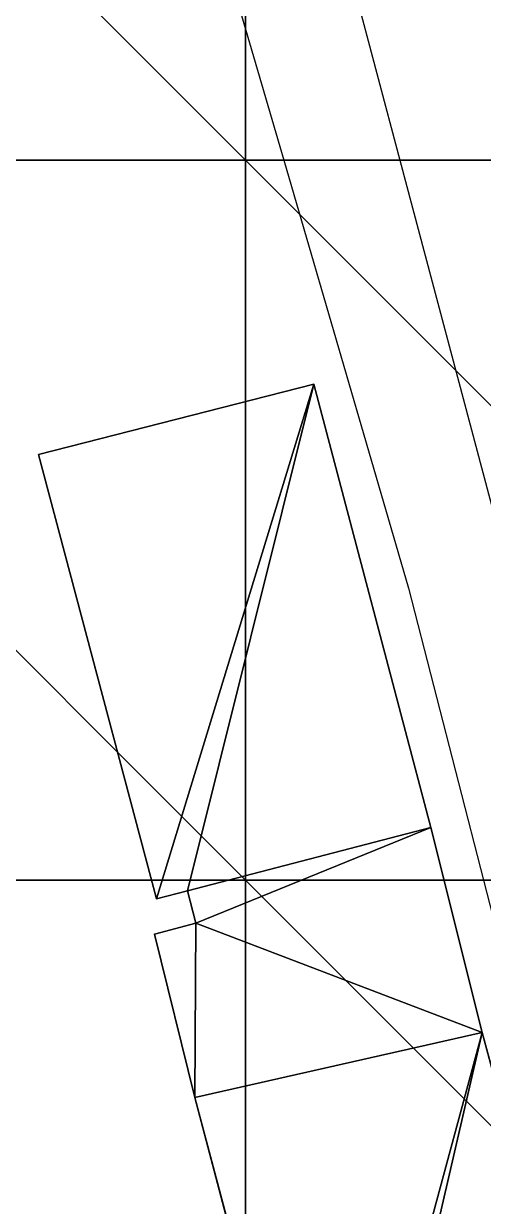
# Model space of a CAD drawing. Extents: x 0 to 812, y 0 to 720.
# Drawn here: x 110.75 to 129.91, y 196.4 to 245.69 of the extents above; entities that cross this region are included whole.
import ezdxf

# ---------------------------------------------------------------- set-up
doc = ezdxf.new("R2010")
doc.units = 0
doc.header["$LTSCALE"] = 0.0254
doc.layers.get('0').update_dxf_attribs({"color": 13, "linetype": 'CONTINUOUS'})
for name, color, linetype in [('BUILDINGS', 250, 'CONTINUOUS'), ('MINOR_ROADS', 250, 'CONTINUOUS'), ('PATHS', 250, 'CONTINUOUS'), ('TOPOGRAPHY', 250, 'CONTINUOUS')]:
    doc.layers.add(name, color=color, linetype=linetype)

# ---------------------------------------------------------------- blocks, each defined once
blk = doc.blocks.new('GROUP')
at = {"color": 0}
blk.add_polyline3d([(119.667, 246.603, 8.176), (120, 245.459, 8.203), (121.591, 240, 8.328), (126.789, 222.171, 8.564), (129.915, 210, 8.738), (137.622, 180, 8.901), (141.024, 166.757, 8.889), (130.548, 159.861, 8.975), (121.138, 156.397, 9.052), (120, 156.022, 9.061), (116.492, 154.868, 9.096), (111.92, 153.887, 9.141), (104.902, 152.826, 9.21)], dxfattribs=at)
blk = doc.blocks.new('GROUP148')
at = {"color": 0}
for p, q in [((129.867, 203.642, 17.784), (117.879, 200.943, 17.784)), ((117.879, 200.943, 8.784), (129.867, 203.642, 8.784)), ((129.867, 203.642, 17.784), (117.879, 200.943, 17.784)), ((117.879, 200.943, 8.784), (129.867, 203.642, 8.784)), ((135.387, 183.112, 17.784), (129.867, 203.642, 17.784)), ((129.867, 203.642, 8.784), (135.387, 183.112, 8.784)), ((135.387, 183.112, 17.784), (129.867, 203.642, 17.784)), ((129.867, 203.642, 8.784), (135.387, 183.112, 8.784)), ((129.867, 203.642, 8.784), (129.867, 203.642, 17.784)), ((129.867, 203.642, 8.784), (129.867, 203.642, 17.784)), ((117.879, 200.943, 17.784), (123.455, 179.954, 17.784)), ((123.455, 179.954, 8.784), (117.879, 200.943, 8.784)), ((117.879, 200.943, 8.784), (117.879, 200.943, 17.784)), ((117.879, 200.943, 17.784), (123.455, 179.954, 17.784)), ((117.879, 200.943, 8.784), (117.879, 200.943, 17.784)), ((123.455, 179.954, 8.784), (117.879, 200.943, 8.784)), ((124.436, 180.208, 17.784), (135.387, 183.112, 17.784)), ((135.387, 183.112, 8.784), (124.436, 180.208, 8.784)), ((124.436, 180.208, 17.784), (135.387, 183.112, 17.784)), ((135.387, 183.112, 8.784), (124.436, 180.208, 8.784)), ((135.387, 183.112, 8.784), (135.387, 183.112, 17.784)), ((135.387, 183.112, 8.784), (135.387, 183.112, 17.784)), ((123.455, 179.954, 17.784), (124.436, 180.208, 17.784)), ((124.436, 180.208, 8.784), (123.455, 179.954, 8.784)), ((123.455, 179.954, 17.784), (124.436, 180.208, 17.784)), ((124.436, 180.208, 8.784), (123.455, 179.954, 8.784)), ((123.455, 179.954, 17.784), (123.455, 179.954, 8.784)), ((123.455, 179.954, 17.784), (123.455, 179.954, 8.784)), ((124.436, 180.208, 8.784), (124.436, 180.208, 17.784)), ((124.436, 180.208, 8.784), (124.436, 180.208, 17.784))]:
    blk.add_line(p, q, dxfattribs=at)
mesh = blk.add_polyface(dxfattribs=at)
corners = [(123.455, 179.954, 17.784), (129.867, 203.642, 17.784), (117.879, 200.943, 17.784), (124.436, 180.208, 17.784), (135.387, 183.112, 17.784)]
mesh.append_faces([[corners[k] for k in face] for face in [(0, 1, 2), (1, 3, 4)]], dxfattribs={"vtx0": -1, "color": 0})
mesh.append_faces([[corners[k] for k in face] for face in [(1, 0, 3)]], dxfattribs={"vtx0": -1, "vtx2": -1, "color": 0})
mesh = blk.add_polyface(dxfattribs=at)
corners = [(129.867, 203.642, 8.784), (123.455, 179.954, 8.784), (117.879, 200.943, 8.784), (124.436, 180.208, 8.784), (135.387, 183.112, 8.784)]
mesh.append_faces([[corners[k] for k in face] for face in [(0, 1, 2), (3, 0, 4)]], dxfattribs={"vtx0": -1, "color": 0})
mesh.append_faces([[corners[k] for k in face] for face in [(1, 0, 3)]], dxfattribs={"vtx0": -1, "vtx1": -1, "color": 0})
mesh = blk.add_polyface(dxfattribs=at)
corners = [(117.879, 200.943, 17.784), (129.867, 203.642, 8.784), (117.879, 200.943, 8.784), (129.867, 203.642, 17.784)]
mesh.append_faces([[corners[k] for k in face] for face in [(0, 1, 2), (1, 0, 3)]], dxfattribs={"vtx0": -1, "color": 0})
mesh = blk.add_polyface(dxfattribs=at)
corners = [(129.867, 203.642, 8.784), (135.387, 183.112, 17.784), (135.387, 183.112, 8.784), (129.867, 203.642, 17.784)]
mesh.append_faces([[corners[k] for k in face] for face in [(0, 1, 2), (1, 0, 3)]], dxfattribs={"vtx0": -1, "color": 0})
mesh = blk.add_polyface(dxfattribs=at)
corners = [(117.879, 200.943, 17.784), (123.455, 179.954, 8.784), (123.455, 179.954, 17.784), (117.879, 200.943, 8.784)]
mesh.append_faces([[corners[k] for k in face] for face in [(0, 1, 2), (1, 0, 3)]], dxfattribs={"vtx0": -1, "color": 0})
mesh = blk.add_polyface(dxfattribs=at)
corners = [(135.387, 183.112, 17.784), (124.436, 180.208, 8.784), (135.387, 183.112, 8.784), (124.436, 180.208, 17.784)]
mesh.append_faces([[corners[k] for k in face] for face in [(0, 1, 2), (1, 0, 3)]], dxfattribs={"vtx0": -1, "color": 0})
mesh = blk.add_polyface(dxfattribs=at)
corners = [(124.436, 180.208, 17.784), (123.455, 179.954, 8.784), (124.436, 180.208, 8.784), (123.455, 179.954, 17.784)]
mesh.append_faces([[corners[k] for k in face] for face in [(0, 1, 2), (1, 0, 3)]], dxfattribs={"vtx0": -1, "color": 0})
blk = doc.blocks.new('GROUP195')
at = {"color": 0}
for p, q in [((122.839, 230.665, 17.463), (111.367, 227.733, 17.463)), ((111.367, 227.733, 8.463), (122.839, 230.665, 8.463)), ((122.839, 230.665, 17.463), (111.367, 227.733, 17.463)), ((111.367, 227.733, 8.463), (122.839, 230.665, 8.463)), ((127.716, 212.192, 17.463), (122.839, 230.665, 17.463)), ((122.839, 230.665, 8.463), (127.716, 212.192, 8.463)), ((127.716, 212.192, 17.463), (122.839, 230.665, 17.463)), ((122.839, 230.665, 8.463), (127.716, 212.192, 8.463)), ((122.839, 230.665, 8.463), (122.839, 230.665, 17.463)), ((122.839, 230.665, 8.463), (122.839, 230.665, 17.463)), ((111.367, 227.733, 17.463), (116.292, 209.221, 17.463)), ((116.292, 209.221, 8.463), (111.367, 227.733, 8.463)), ((111.367, 227.733, 8.463), (111.367, 227.733, 17.463)), ((111.367, 227.733, 17.463), (116.292, 209.221, 17.463)), ((111.367, 227.733, 8.463), (111.367, 227.733, 17.463)), ((116.292, 209.221, 8.463), (111.367, 227.733, 8.463)), ((117.571, 209.557, 17.463), (127.716, 212.192, 17.463)), ((127.716, 212.192, 8.463), (117.571, 209.557, 8.463)), ((117.571, 209.557, 17.463), (127.716, 212.192, 17.463)), ((127.716, 212.192, 8.463), (117.571, 209.557, 8.463)), ((127.716, 212.192, 8.463), (127.716, 212.192, 17.463)), ((127.716, 212.192, 8.463), (127.716, 212.192, 17.463)), ((116.292, 209.221, 17.463), (117.571, 209.557, 17.463)), ((117.571, 209.557, 8.463), (116.292, 209.221, 8.463)), ((116.292, 209.221, 17.463), (117.571, 209.557, 17.463)), ((117.571, 209.557, 8.463), (116.292, 209.221, 8.463)), ((117.571, 209.557, 8.463), (117.571, 209.557, 17.463)), ((117.571, 209.557, 8.463), (117.571, 209.557, 17.463)), ((116.292, 209.221, 17.463), (116.292, 209.221, 8.463)), ((116.292, 209.221, 17.463), (116.292, 209.221, 8.463))]:
    blk.add_line(p, q, dxfattribs=at)
mesh = blk.add_polyface(dxfattribs=at)
corners = [(116.292, 209.221, 17.463), (122.839, 230.665, 17.463), (111.367, 227.733, 17.463), (117.571, 209.557, 17.463), (127.716, 212.192, 17.463)]
mesh.append_faces([[corners[k] for k in face] for face in [(0, 1, 2), (1, 3, 4)]], dxfattribs={"vtx0": -1, "color": 0})
mesh.append_faces([[corners[k] for k in face] for face in [(1, 0, 3)]], dxfattribs={"vtx0": -1, "vtx2": -1, "color": 0})
mesh = blk.add_polyface(dxfattribs=at)
corners = [(122.839, 230.665, 8.463), (116.292, 209.221, 8.463), (111.367, 227.733, 8.463), (117.571, 209.557, 8.463), (127.716, 212.192, 8.463)]
mesh.append_faces([[corners[k] for k in face] for face in [(0, 1, 2), (3, 0, 4)]], dxfattribs={"vtx0": -1, "color": 0})
mesh.append_faces([[corners[k] for k in face] for face in [(1, 0, 3)]], dxfattribs={"vtx0": -1, "vtx1": -1, "color": 0})
mesh = blk.add_polyface(dxfattribs=at)
corners = [(111.367, 227.733, 17.463), (122.839, 230.665, 8.463), (111.367, 227.733, 8.463), (122.839, 230.665, 17.463)]
mesh.append_faces([[corners[k] for k in face] for face in [(0, 1, 2), (1, 0, 3)]], dxfattribs={"vtx0": -1, "color": 0})
mesh = blk.add_polyface(dxfattribs=at)
corners = [(122.839, 230.665, 8.463), (127.716, 212.192, 17.463), (127.716, 212.192, 8.463), (122.839, 230.665, 17.463)]
mesh.append_faces([[corners[k] for k in face] for face in [(0, 1, 2), (1, 0, 3)]], dxfattribs={"vtx0": -1, "color": 0})
mesh = blk.add_polyface(dxfattribs=at)
corners = [(111.367, 227.733, 17.463), (116.292, 209.221, 8.463), (116.292, 209.221, 17.463), (111.367, 227.733, 8.463)]
mesh.append_faces([[corners[k] for k in face] for face in [(0, 1, 2), (1, 0, 3)]], dxfattribs={"vtx0": -1, "color": 0})
mesh = blk.add_polyface(dxfattribs=at)
corners = [(127.716, 212.192, 17.463), (117.571, 209.557, 8.463), (127.716, 212.192, 8.463), (117.571, 209.557, 17.463)]
mesh.append_faces([[corners[k] for k in face] for face in [(0, 1, 2), (1, 0, 3)]], dxfattribs={"vtx0": -1, "color": 0})
mesh = blk.add_polyface(dxfattribs=at)
corners = [(117.571, 209.557, 17.463), (116.292, 209.221, 8.463), (117.571, 209.557, 8.463), (116.292, 209.221, 17.463)]
mesh.append_faces([[corners[k] for k in face] for face in [(0, 1, 2), (1, 0, 3)]], dxfattribs={"vtx0": -1, "color": 0})
blk = doc.blocks.new('GROUP197')
at = {"color": 0}
for p, q in [((127.716, 212.192, 17.718), (117.571, 209.557, 17.718)), ((117.571, 209.557, 8.718), (127.716, 212.192, 8.718)), ((127.716, 212.192, 17.718), (117.571, 209.557, 17.718)), ((117.571, 209.557, 8.718), (127.716, 212.192, 8.718)), ((129.867, 203.642, 17.718), (127.716, 212.192, 17.718)), ((127.716, 212.192, 8.718), (129.867, 203.642, 8.718)), ((129.867, 203.642, 17.718), (127.716, 212.192, 17.718)), ((127.716, 212.192, 8.718), (129.867, 203.642, 8.718)), ((127.716, 212.192, 8.718), (127.716, 212.192, 17.718)), ((127.716, 212.192, 8.718), (127.716, 212.192, 17.718)), ((117.571, 209.557, 17.718), (117.92, 208.21, 17.718)), ((117.92, 208.21, 8.718), (117.571, 209.557, 8.718)), ((117.571, 209.557, 8.718), (117.571, 209.557, 17.718)), ((117.571, 209.557, 17.718), (117.92, 208.21, 17.718)), ((117.571, 209.557, 8.718), (117.571, 209.557, 17.718)), ((117.92, 208.21, 8.718), (117.571, 209.557, 8.718)), ((117.92, 208.21, 17.718), (116.208, 207.75, 17.718)), ((116.208, 207.75, 8.718), (117.92, 208.21, 8.718)), ((117.92, 208.21, 17.718), (116.208, 207.75, 17.718)), ((116.208, 207.75, 8.718), (117.92, 208.21, 8.718)), ((117.92, 208.21, 8.718), (117.92, 208.21, 17.718)), ((117.92, 208.21, 8.718), (117.92, 208.21, 17.718)), ((116.208, 207.75, 17.718), (117.879, 200.943, 17.718)), ((117.879, 200.943, 8.718), (116.208, 207.75, 8.718)), ((116.208, 207.75, 8.718), (116.208, 207.75, 17.718)), ((116.208, 207.75, 17.718), (117.879, 200.943, 17.718)), ((116.208, 207.75, 8.718), (116.208, 207.75, 17.718)), ((117.879, 200.943, 8.718), (116.208, 207.75, 8.718)), ((117.879, 200.943, 17.718), (129.867, 203.642, 17.718)), ((129.867, 203.642, 8.718), (117.879, 200.943, 8.718)), ((117.879, 200.943, 17.718), (129.867, 203.642, 17.718)), ((129.867, 203.642, 8.718), (117.879, 200.943, 8.718)), ((129.867, 203.642, 8.718), (129.867, 203.642, 17.718)), ((129.867, 203.642, 8.718), (129.867, 203.642, 17.718)), ((117.879, 200.943, 17.718), (117.879, 200.943, 8.718)), ((117.879, 200.943, 17.718), (117.879, 200.943, 8.718))]:
    blk.add_line(p, q, dxfattribs=at)
mesh = blk.add_polyface(dxfattribs=at)
corners = [(117.879, 200.943, 17.718), (117.92, 208.21, 17.718), (116.208, 207.75, 17.718), (129.867, 203.642, 17.718), (127.716, 212.192, 17.718), (117.571, 209.557, 17.718)]
mesh.append_faces([[corners[k] for k in face] for face in [(0, 1, 2)]], dxfattribs={"vtx0": -1, "color": 0})
mesh.append_faces([[corners[k] for k in face] for face in [(1, 0, 3), (1, 3, 4)]], dxfattribs={"vtx0": -1, "vtx2": -1, "color": 0})
mesh.append_faces([[corners[k] for k in face] for face in [(4, 5, 1)]], dxfattribs={"vtx2": -1, "color": 0})
mesh = blk.add_polyface(dxfattribs=at)
corners = [(127.716, 212.192, 8.718), (117.92, 208.21, 8.718), (117.571, 209.557, 8.718), (117.879, 200.943, 8.718), (116.208, 207.75, 8.718), (129.867, 203.642, 8.718)]
mesh.append_faces([[corners[k] for k in face] for face in [(0, 1, 2), (1, 3, 4)]], dxfattribs={"vtx0": -1, "color": 0})
mesh.append_faces([[corners[k] for k in face] for face in [(3, 1, 5), (5, 1, 0)]], dxfattribs={"vtx0": -1, "vtx1": -1, "color": 0})
mesh = blk.add_polyface(dxfattribs=at)
corners = [(117.571, 209.557, 17.718), (127.716, 212.192, 8.718), (117.571, 209.557, 8.718), (127.716, 212.192, 17.718)]
mesh.append_faces([[corners[k] for k in face] for face in [(0, 1, 2), (1, 0, 3)]], dxfattribs={"vtx0": -1, "color": 0})
mesh = blk.add_polyface(dxfattribs=at)
corners = [(127.716, 212.192, 8.718), (129.867, 203.642, 17.718), (129.867, 203.642, 8.718), (127.716, 212.192, 17.718)]
mesh.append_faces([[corners[k] for k in face] for face in [(0, 1, 2), (1, 0, 3)]], dxfattribs={"vtx0": -1, "color": 0})
mesh = blk.add_polyface(dxfattribs=at)
corners = [(117.571, 209.557, 17.718), (117.92, 208.21, 8.718), (117.92, 208.21, 17.718), (117.571, 209.557, 8.718)]
mesh.append_faces([[corners[k] for k in face] for face in [(0, 1, 2), (1, 0, 3)]], dxfattribs={"vtx0": -1, "color": 0})
mesh = blk.add_polyface(dxfattribs=at)
corners = [(116.208, 207.75, 17.718), (117.92, 208.21, 8.718), (116.208, 207.75, 8.718), (117.92, 208.21, 17.718)]
mesh.append_faces([[corners[k] for k in face] for face in [(0, 1, 2), (1, 0, 3)]], dxfattribs={"vtx0": -1, "color": 0})
mesh = blk.add_polyface(dxfattribs=at)
corners = [(116.208, 207.75, 17.718), (117.879, 200.943, 8.718), (117.879, 200.943, 17.718), (116.208, 207.75, 8.718)]
mesh.append_faces([[corners[k] for k in face] for face in [(0, 1, 2), (1, 0, 3)]], dxfattribs={"vtx0": -1, "color": 0})
mesh = blk.add_polyface(dxfattribs=at)
corners = [(129.867, 203.642, 17.718), (117.879, 200.943, 8.718), (129.867, 203.642, 8.718), (117.879, 200.943, 17.718)]
mesh.append_faces([[corners[k] for k in face] for face in [(0, 1, 2), (1, 0, 3)]], dxfattribs={"vtx0": -1, "color": 0})
blk = doc.blocks.new('GROUP674')
at = {"color": 0}
blk.add_polyline3d([(122.595, 254.464, 7.942), (126.436, 240, 8.281), (134.403, 210, 8.707), (139.694, 190.074, 8.814), (144.502, 180, 8.853), (144.946, 179.07, 8.85), (150, 172.476, 8.819), (152.663, 169.002, 8.798)], dxfattribs=at)
blk = doc.blocks.new('GROUP741')
at = {"color": 0}
for p, q in [((120, 240, 8.343), (120, 270, 7.575)), ((120, 240, 8.343), (120, 270, 7.575)), ((120, 240, 8.343), (90, 240, 8.537)), ((120, 240, 8.343), (90, 240, 8.537)), ((120, 210, 8.807), (120, 240, 8.343)), ((120, 210, 8.807), (120, 240, 8.343)), ((150, 240, 8.056), (120, 240, 8.343)), ((150, 240, 8.056), (120, 240, 8.343)), ((120, 210, 8.807), (90, 210, 8.989)), ((120, 210, 8.807), (90, 210, 8.989)), ((120, 180, 9.023), (120, 210, 8.807)), ((120, 180, 9.023), (120, 210, 8.807)), ((150, 210, 8.599), (120, 210, 8.807)), ((150, 210, 8.599), (120, 210, 8.807))]:
    blk.add_line(p, q, dxfattribs=at)
mesh = blk.add_polyface(dxfattribs=at)
corners = [(120, 240, 8.343), (90, 270, 7.879), (90, 240, 8.537)]
mesh.append_faces([[corners[k] for k in face] for face in [(0, 1, 2)]], dxfattribs={"color": 0})
mesh = blk.add_polyface(dxfattribs=at)
corners = [(120, 270, 7.575), (90, 270, 7.879), (120, 240, 8.343)]
mesh.append_faces([[corners[k] for k in face] for face in [(0, 1, 2)]], dxfattribs={"color": 0})
mesh = blk.add_polyface(dxfattribs=at)
corners = [(150, 240, 8.056), (120, 270, 7.575), (120, 240, 8.343)]
mesh.append_faces([[corners[k] for k in face] for face in [(0, 1, 2)]], dxfattribs={"color": 0})
mesh = blk.add_polyface(dxfattribs=at)
corners = [(150, 270, 7.162), (120, 270, 7.575), (150, 240, 8.056)]
mesh.append_faces([[corners[k] for k in face] for face in [(0, 1, 2)]], dxfattribs={"color": 0})
mesh = blk.add_polyface(dxfattribs=at)
corners = [(120, 210, 8.807), (90, 240, 8.537), (90, 210, 8.989)]
mesh.append_faces([[corners[k] for k in face] for face in [(0, 1, 2)]], dxfattribs={"color": 0})
mesh = blk.add_polyface(dxfattribs=at)
corners = [(120, 240, 8.343), (90, 240, 8.537), (120, 210, 8.807)]
mesh.append_faces([[corners[k] for k in face] for face in [(0, 1, 2)]], dxfattribs={"color": 0})
mesh = blk.add_polyface(dxfattribs=at)
corners = [(150, 210, 8.599), (120, 240, 8.343), (120, 210, 8.807)]
mesh.append_faces([[corners[k] for k in face] for face in [(0, 1, 2)]], dxfattribs={"color": 0})
mesh = blk.add_polyface(dxfattribs=at)
corners = [(150, 240, 8.056), (120, 240, 8.343), (150, 210, 8.599)]
mesh.append_faces([[corners[k] for k in face] for face in [(0, 1, 2)]], dxfattribs={"color": 0})
mesh = blk.add_polyface(dxfattribs=at)
corners = [(120, 180, 9.023), (90, 210, 8.989), (90, 180, 9.271)]
mesh.append_faces([[corners[k] for k in face] for face in [(0, 1, 2)]], dxfattribs={"color": 0})
mesh = blk.add_polyface(dxfattribs=at)
corners = [(120, 210, 8.807), (90, 210, 8.989), (120, 180, 9.023)]
mesh.append_faces([[corners[k] for k in face] for face in [(0, 1, 2)]], dxfattribs={"color": 0})
mesh = blk.add_polyface(dxfattribs=at)
corners = [(150, 180, 8.815), (120, 210, 8.807), (120, 180, 9.023)]
mesh.append_faces([[corners[k] for k in face] for face in [(0, 1, 2)]], dxfattribs={"color": 0})
mesh = blk.add_polyface(dxfattribs=at)
corners = [(150, 210, 8.599), (120, 210, 8.807), (150, 180, 8.815)]
mesh.append_faces([[corners[k] for k in face] for face in [(0, 1, 2)]], dxfattribs={"color": 0})

msp = doc.modelspace()

# ---------------------------------------------------------------- block references
at = {"layer": 'BUILDINGS', "color": 0}
for name in ['GROUP195', 'GROUP197', 'GROUP148']:
    msp.add_blockref(name, (0, 0), dxfattribs=at)
at = {"layer": 'MINOR_ROADS', "color": 0}
msp.add_blockref('GROUP674', (0, 0), dxfattribs=at)
at = {"layer": 'PATHS', "color": 0}
msp.add_blockref('GROUP', (0, 0), dxfattribs=at)
at = {"layer": 'TOPOGRAPHY', "color": 0}
msp.add_blockref('GROUP741', (0, 0), dxfattribs=at)

doc.saveas('drawing.dxf')
